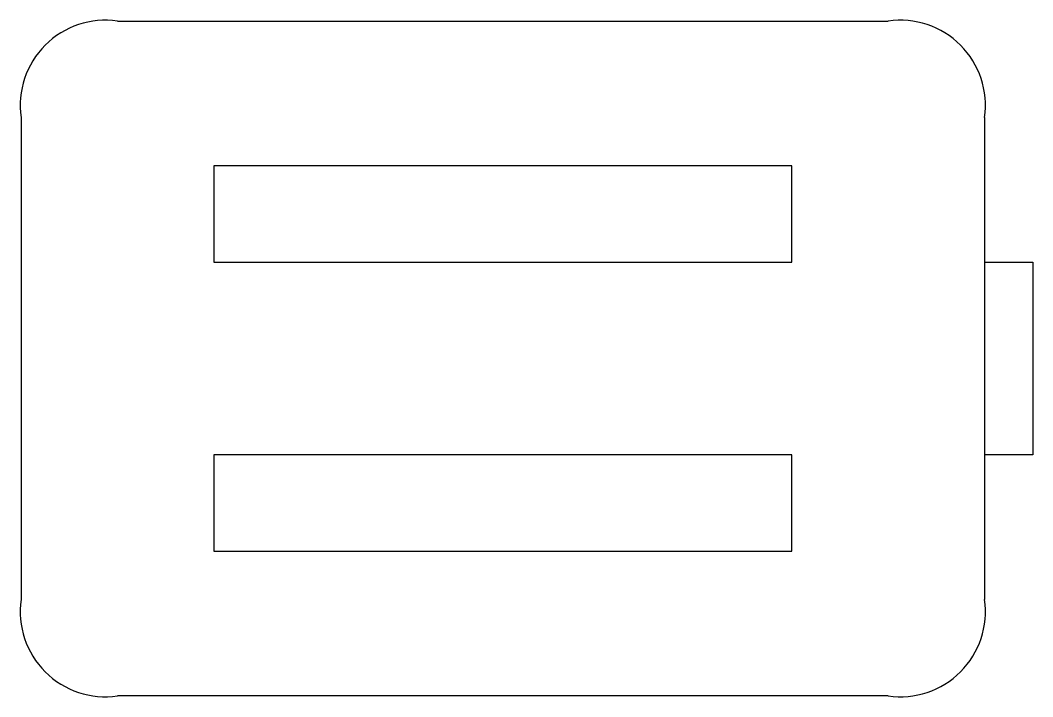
# Model space of a CAD drawing. Extents: x -2 to 8.5, y -5.5 to 1.5.
import ezdxf

# ---------------------------------------------------------------- set-up
doc = ezdxf.new("R2010")
doc.units = 0
doc.header["$MEASUREMENT"] = 0
doc.layers.get('0').update_dxf_attribs({"linetype": 'CONTINUOUS'})

msp = doc.modelspace()

# ---------------------------------------------------------------- linework, layer by layer
at = {"linetype": 'CONTINUOUS'}
for p, q in [((-1, 1.5), (7, 1.5)), ((-2, 0.5), (-2, -4.5)), ((8, 0.5), (8, -4.5)), ((0, 0), (0, -1)), ((6, 0), (0, 0)), ((6, -1), (6, 0)), ((0, -1), (6, -1)), ((8, -1), (8.5, -1)), ((8.5, -1), (8.5, -3)), ((0, -3), (0, -4)), ((6, -3), (0, -3)), ((6, -4), (6, -3)), ((8.5, -3), (8, -3)), ((0, -4), (6, -4)), ((7, -5.5), (-1, -5.5))]:
    msp.add_line(p, q, dxfattribs=at)
for centre, start, end in [((-1.125, 0.625), 81.8699, 188.1301), ((7.125, 0.625), 351.8699, 98.1301), ((-1.125, -4.625), 171.8699, 278.1301), ((7.125, -4.625), 261.8699, 8.1301)]:
    msp.add_arc(centre, 0.884, start, end, dxfattribs=at)

doc.saveas('drawing.dxf')
